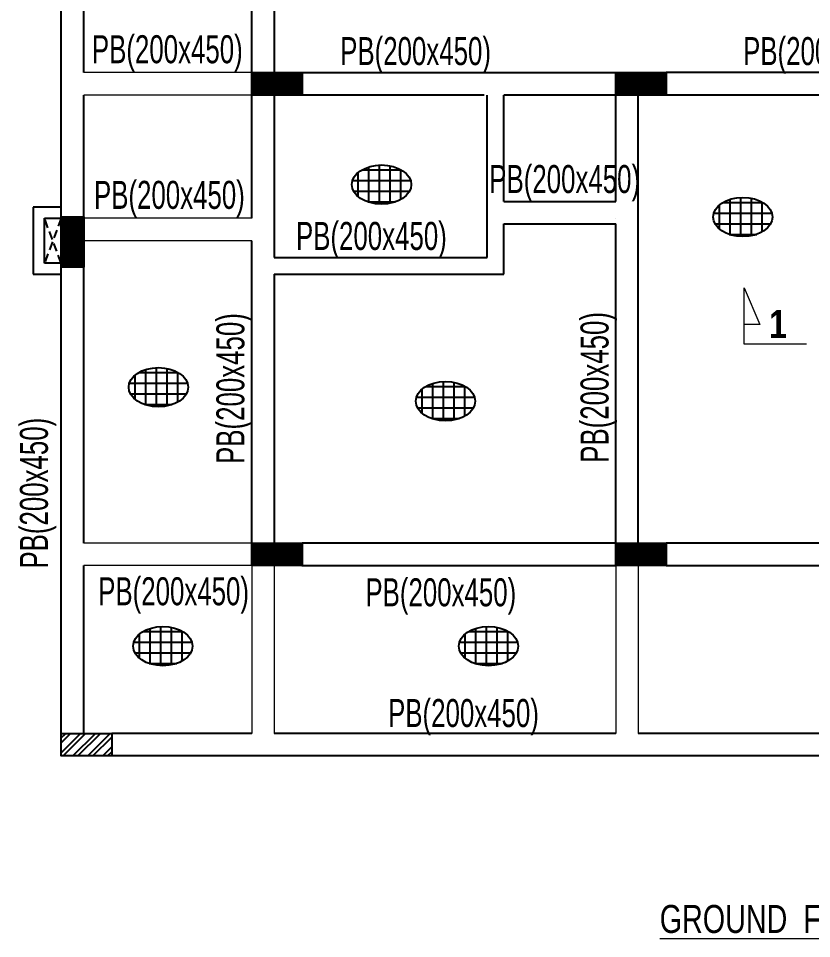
# Model space of a CAD drawing. Header units: millimetres. Extents: x 1798 to 243113, y 1193 to 150435.
# Drawn here: x 65344 to 72423, y 9726 to 17940 of the extents above; entities that cross this region are included whole.
import ezdxf

# ---------------------------------------------------------------- set-up
doc = ezdxf.new("R2010")
doc.units = ezdxf.units.MM
doc.linetypes.add('CONTINU', pattern=[0])
doc.linetypes.add('HIDDEN', pattern=[0.375, 0.25, -0.125])
for name, color, linetype, lineweight in [('-S-TEXT', 6, 'Continuous', 0), ('A-OPNG-WNDW', 4, 'Continuous', 20), ('S - BEAM TXT', 30, 'Continuous', 13), ('SEC TEXT', 50, 'Continuous', 5), ('section symb', 5, 'Continuous', 0)]:
    doc.layers.add(name, color=color, linetype=linetype, lineweight=lineweight)
for name, color, linetype in [('A-WALL-PATT', 7, 'Continuous'), ('beam', 4, 'Continuous'), ('BEAM-1', 7, 'CONTINU'), ('column', 5, 'Continuous'), ('DIM', 8, 'Continuous')]:
    doc.layers.add(name, color=color, linetype=linetype)
doc.styles.add('S - GRID TXT', font='ARIALNB.TTF')
doc.styles.add('sd', font='ARIALNB.TTF')
doc.styles.add('SOBHA', font='swisscl.ttf')

msp = doc.modelspace()

# ---------------------------------------------------------------- hatches: boundary and pattern name
at = {"layer": 'A-WALL-PATT'}
h = msp.add_hatch(dxfattribs=at)
h.set_pattern_fill('ANSI31', color=8)
h.set_pattern_definition([(45, (129577.11854, 33089.96286), (-0.08838834765, 0.08838834765), [])])
h.paths.add_polyline_path([(67426.9, 17455.9), (67426.9, 17255.9), (67876.9, 17255.9), (67876.9, 17455.9)])
h = msp.add_hatch(dxfattribs=at)
h.set_pattern_fill('ANSI31', color=8)
h.set_pattern_definition([(45, (132827.11802, 33089.95694), (-0.08838834765, 0.08838834765), [])])
h.paths.add_polyline_path([(70676.9, 17455.9), (70676.9, 17255.9), (71126.9, 17255.9), (71126.9, 17455.9)])
h = msp.add_hatch(dxfattribs=at)
h.set_pattern_fill('ANSI31', color=8, angle=90)
h.set_pattern_definition([(135, (47346.13085, 35902.07396), (-0.08838834765, -0.08838834765), [])])
h.paths.add_polyline_path([(65926.9, 15718.2), (65926.9, 16168.2), (65726.9, 16168.2), (65726.9, 15718.2)])
h = msp.add_hatch(dxfattribs=at)
h.set_pattern_fill('ANSI31', color=8)
h.set_pattern_definition([(45, (129577.11802, 28889.95694), (-0.08838834765, 0.08838834765), [])])
h.paths.add_polyline_path([(67426.9, 13255.9), (67426.9, 13055.9), (67876.9, 13055.9), (67876.9, 13255.9)])
h = msp.add_hatch(dxfattribs=at)
h.set_pattern_fill('ANSI31', color=8)
h.set_pattern_definition([(45, (132827.11802, 28889.95694), (-0.08838834765, 0.08838834765), [])])
h.paths.add_polyline_path([(70676.9, 13255.9), (70676.9, 13055.9), (71126.9, 13055.9), (71126.9, 13255.9)])
at = {"layer": 'A-WALL-PATT', "ltscale": 25}
h = msp.add_hatch(dxfattribs=at)
h.set_pattern_fill('ANSI32', color=8, scale=250, angle=180)
h.set_pattern_definition([(225, (51243.94, 36101.29), (66.29126, -66.29126), []), (225, (51199.74, 36101.29), (66.29126, -66.29126), [])])
h.paths.add_polyline_path([(66176.9, 11355.9), (66176.9, 11555.9), (65726.9, 11555.9), (65726.9, 11355.9)])
at = {"layer": 'DIM'}
h = msp.add_hatch(dxfattribs=at)
h.set_pattern_fill('ANSI37', color=256, scale=30, angle=45)
h.set_pattern_definition([(90, (-98024.19, 122981.47), (-95.25, 2e-14), []), (180, (-98024.19, 122981.47), (-2e-14, -95.25), [])])
edge = h.paths.add_edge_path()
edge.add_ellipse((68585.8, 16456.5), major_axis=(-265, 0), ratio=0.660377, start_angle=0, end_angle=360)
h = msp.add_hatch(dxfattribs=at)
h.set_pattern_fill('ANSI37', color=256, scale=30, angle=45)
h.set_pattern_definition([(90, (-94800.08, 122692), (-95.25, 2e-14), []), (180, (-94800.08, 122692), (-2e-14, -95.25), [])])
edge = h.paths.add_edge_path()
edge.add_ellipse((71809.9, 16167), major_axis=(-265, 0), ratio=0.660377, start_angle=0, end_angle=360)
h = msp.add_hatch(dxfattribs=at)
h.set_pattern_fill('ANSI37', color=256, scale=30, angle=45)
h.set_pattern_definition([(90, (-100016.28, 121172.73), (-95.25, 2e-14), []), (180, (-100016.28, 121172.73), (-2e-14, -95.25), [])])
edge = h.paths.add_edge_path()
edge.add_ellipse((66593.7, 14647.7), major_axis=(-265, 0), ratio=0.660377, start_angle=0, end_angle=360)
h = msp.add_hatch(dxfattribs=at)
h.set_pattern_fill('ANSI37', color=256, scale=30, angle=45)
h.set_pattern_definition([(90, (-97453.72, 121048.11), (-95.25, 2e-14), []), (180, (-97453.72, 121048.11), (-2e-14, -95.25), [])])
edge = h.paths.add_edge_path()
edge.add_ellipse((69156.3, 14523.1), major_axis=(-265, 0), ratio=0.660377, start_angle=0, end_angle=360)
h = msp.add_hatch(dxfattribs=at)
h.set_pattern_fill('ANSI37', color=256, scale=30, angle=45)
h.set_pattern_definition([(90, (-99976.05, 118861.76), (-95.25, 2e-14), []), (180, (-99976.05, 118861.76), (-2e-14, -95.25), [])])
edge = h.paths.add_edge_path()
edge.add_ellipse((66633.9, 12336.8), major_axis=(-265, 0), ratio=0.660377, start_angle=0, end_angle=360)
h = msp.add_hatch(dxfattribs=at)
h.set_pattern_fill('ANSI37', color=256, scale=30, angle=45)
h.set_pattern_definition([(90, (-97069.66, 118861.76), (-95.25, 2e-14), []), (180, (-97069.66, 118861.76), (-2e-14, -95.25), [])])
edge = h.paths.add_edge_path()
edge.add_ellipse((69540.3, 12336.8), major_axis=(-265, 0), ratio=0.660377, start_angle=0, end_angle=360)

# ---------------------------------------------------------------- linework, layer by layer
at = {"layer": 'A-OPNG-WNDW'}
for p, q in [((67426.9, 17455.9, 358558.6), (65926.9, 17455.9, 239039.1)), ((67426.9, 17255.9, 239039.1), (65926.9, 17255.9, 239039.1)), ((67426.9, 16155.9, 358558.6), (65926.9, 16155.9, 239039.1)), ((67426.9, 15955.9, 239039.1), (65926.9, 15955.9, 239039.1)), ((67426.9, 13255.9, 478078.2), (65926.9, 13255.9, 239039.1)), ((67426.9, 13055.9, 478078.2), (65926.9, 13055.9, 239039.1)), ((67426.9, 13055.9, 239039.1), (67426.9, 11555.9, 239039.1)), ((67626.9, 13055.9, 239039.1), (67626.9, 11555.9, 239039.1)), ((70676.9, 13055.9, 358558.6), (70676.9, 11555.9, 239039.1)), ((70876.9, 13055.9, 358558.6), (70876.9, 11555.9, 239039.1))]:
    msp.add_line(p, q, dxfattribs=at)
at = {"layer": 'beam'}
for p, q in [((65726.9, 16168.2, 239039.1), (65726.9, 25195.9, 239039.1)), ((65926.9, 17455.9, 239039.1), (65926.9, 21455.9, 239039.1)), ((67426.9, 17455.9, 358558.6), (67426.9, 21255.9, 358558.6)), ((67626.9, 21255.9, 239039.1), (67626.9, 17455.9, 358558.6)), ((67876.9, 17455.9, 358558.6), (70676.9, 17455.9, 358558.6)), ((74326.9, 17455.9, 358559.3), (71126.9, 17455.9, 358558.6)), ((65926.9, 16168.2, 239039.1), (65926.9, 17255.9, 239039.1)), ((67426.9, 16155.9, 391426.7), (67426.9, 17255.9, 358558.6)), ((67626.9, 17255.9, 239039.1), (67626.9, 15805.9, 325690.8)), ((69500.2, 17255.9, 289264.6), (67876.9, 17255.9, 358558.6)), ((69526.9, 15805.9, 319371.9), (69526.9, 17255.9, 281724.7)), ((70676.9, 17255.9, 239039.1), (69676.9, 17255.9, 281724.7)), ((69676.9, 16305.9, 239039.1), (69676.9, 17255.9, 281724.7)), ((70676.9, 16305.9, 358558.6), (70676.9, 17255.9, 358558.6)), ((70876.9, 13255.9, 358558.6), (70876.9, 17255.9, 358558.6)), ((72826.9, 17255.9, 358558.6), (71126.9, 17255.9, 358558.6)), ((69676.9, 16305.9, 239039.1), (70676.9, 16305.9, 278225.8)), ((69676.9, 16105.9, 239039.1), (70676.9, 16105.9, 278225.8)), ((69676.9, 15655.9, 319371.9), (69676.9, 16105.9, 308783.6)), ((70676.9, 16155.7, 358558.6), (70676.9, 16155.9, 358558.6)), ((70676.9, 13255.9, 358558.6), (70676.9, 16105.9, 278225.8)), ((67426.9, 13255.9, 478078.2), (67426.9, 15955.9, 397402.5)), ((67626.9, 15805.9, 239039.1), (69526.9, 15805.9, 313493.9)), ((65726.9, 11555.9, 239039.1), (65726.9, 15718.2, 239039.1)), ((65926.9, 13255.9, 239039.1), (65926.9, 15718.2, 240776.3)), ((67626.9, 15655.9, 334654.7), (67626.9, 13255.9, 478078.2)), ((67626.9, 15655.9, 239039.1), (69676.9, 15655.9, 319371.9)), ((70676.9, 13255.9, 358558.6), (67876.9, 13255.9, 478078.2)), ((72826.9, 13255.9, 302118.9), (71126.9, 13255.9, 358558.6)), ((65926.9, 11555.9, 239039.1), (65926.9, 13055.9, 239039.1)), ((67876.9, 13055.9, 478078.2), (70676.9, 13055.9, 358558.6)), ((71126.9, 13055.9, 358558.6), (72590.3, 13055.9, 358558.6)), ((67426.9, 11555.9, 239039.1), (66176.9, 11555.9, 239039.1)), ((70676.9, 11555.9, 239039.1), (67626.9, 11555.9, 239039.1)), ((71776.9, 11555.9, 239039.1), (70876.9, 11555.9, 239039.1)), ((72590.3, 11555.9, 239039.1), (71776.9, 11555.9, 239039.1)), ((72590.3, 11355.9, 239039.1), (66176.9, 11355.9, 239039.1))]:
    msp.add_line(p, q, dxfattribs=at)
at = {"layer": 'beam', "color": 4}
for p, q in [((65726.9, 16255.9, 239039.1), (65476.9, 16255.9, 239039.1)), ((65476.9, 16255.9, 239039.1), (65476.9, 15655.9, 239039.1)), ((65476.9, 15655.9, 239039.1), (65726.9, 15655.9, 239039.1))]:
    msp.add_line(p, q, dxfattribs=at)
at = {"layer": 'beam', "color": 8}
for p, q in [((65576.9, 15755.9, 239039.1), (65576.9, 16155.9, 239039.1)), ((65576.9, 16155.9, 239039.1), (65726.9, 16155.9, 239039.1)), ((65726.9, 16168.2, 239039.1), (65726.9, 16155.9, 239039.1)), ((65726.9, 15755.9, 239039.1), (65576.9, 15755.9, 239039.1)), ((65726.9, 15755.9, 239039.1), (65726.9, 15718.3, 239039.1))]:
    msp.add_line(p, q, dxfattribs=at)
at = {"layer": 'beam', "color": 8, "linetype": 'HIDDEN', "ltscale": 300}
for p, q in [((65726.9, 15755.9, 239039.1), (65576.9, 16155.9, 239039.1)), ((65726.9, 16155.9, 239039.1), (65576.9, 15755.9, 239039.1))]:
    msp.add_line(p, q, dxfattribs=at)
at = {"layer": 'BEAM-1', "color": 3}
for centre in [(68585.8, 16456.5, 276266.5), (71809.9, 16167, 56071.1), (66593.7, 14647.7), (69156.3, 14523.1, 239039.1), (66633.9, 12336.8, 239039.1), (69540.3, 12336.8, 239039.1)]:
    msp.add_ellipse(centre, major_axis=(-265, 0), ratio=0.660377, dxfattribs=at)
at = {"layer": 'column'}
for points, elevation in [([(67426.9, 17455.9), (67876.9, 17455.9), (67876.9, 17255.9), (67426.9, 17255.9)], 358558.6), ([(70676.9, 17455.9), (71126.9, 17455.9), (71126.9, 17255.9), (70676.9, 17255.9)], 358558.6), ([(65726.9, 15718.2), (65726.9, 16168.2), (65926.9, 16168.2), (65926.9, 15718.2)], 240776.3), ([(67426.9, 13255.9), (67876.9, 13255.9), (67876.9, 13055.9), (67426.9, 13055.9)], 478078.2), ([(70676.9, 13255.9), (71126.9, 13255.9), (71126.9, 13055.9), (70676.9, 13055.9)], 358558.6), ([(66176.9, 11355.9), (65726.9, 11355.9), (65726.9, 11555.9), (66176.9, 11555.9)], 239039.1)]:
    msp.add_lwpolyline(points, close=True, dxfattribs=dict(at, elevation=elevation))
at = {"layer": 'section symb', "ltscale": 1000, "elevation": 239039.1}
msp.add_lwpolyline([(72377.5, 15031), (71822.2, 15031), (71822.2, 15535.9), (71961.5, 15207.8), (71822.2, 15207.8)], dxfattribs=at)

# ---------------------------------------------------------------- texts
at = {"layer": '-S-TEXT', "style": 'SOBHA'}
msp.add_text('%%UGROUND  FLOOR FRAMING PLAN @+99.75M LVL ', height=250, dxfattribs=at).set_placement((71067.9, 9775.9, 119519.5))
at = {"layer": 'S - BEAM TXT', "char_height": 250, "attachment_point": 8, "style": 'S - GRID TXT'}
for insert in [(66673.3, 17464.6, 657357.5), (68889, 17447.9, 239039.1), (72484.9, 17447.9, 239039.1), (70219.8, 16305.9, 258632.5), (66692, 16164.6, 657357.5), (68494.7, 15797.9, 276266.5), (66729.3, 12625.9, 418318.4), (69114.1, 12616.5, 418318.4), (69316.6, 11539, 239039.1)]:
    msp.add_mtext('{\\fSwis721 LtCn BT|b0|i0|c0|p34;\\W0.9;PB(200x450)}', dxfattribs=dict(at, insert=insert))
at = {"layer": 'S - BEAM TXT', "char_height": 250, "attachment_point": 8, "rotation": 90, "style": 'S - GRID TXT'}
for insert in [(67436.3, 14635.9, 418318.4), (70686.3, 14645.8, 239039.1), (65682.9, 13701.8, 144193.3)]:
    msp.add_mtext('{\\fSwis721 LtCn BT|b0|i0|c0|p34;\\W0.9;PB(200x450)}', dxfattribs=dict(at, insert=insert))
at = {"layer": 'SEC TEXT', "color": 2, "linetype": 'Continuous', "style": 'sd'}
msp.add_text('1', height=250, rotation=0.01064, dxfattribs=at).set_placement((72043.2, 15086.8, 239039.1))

doc.saveas('drawing.dxf')
